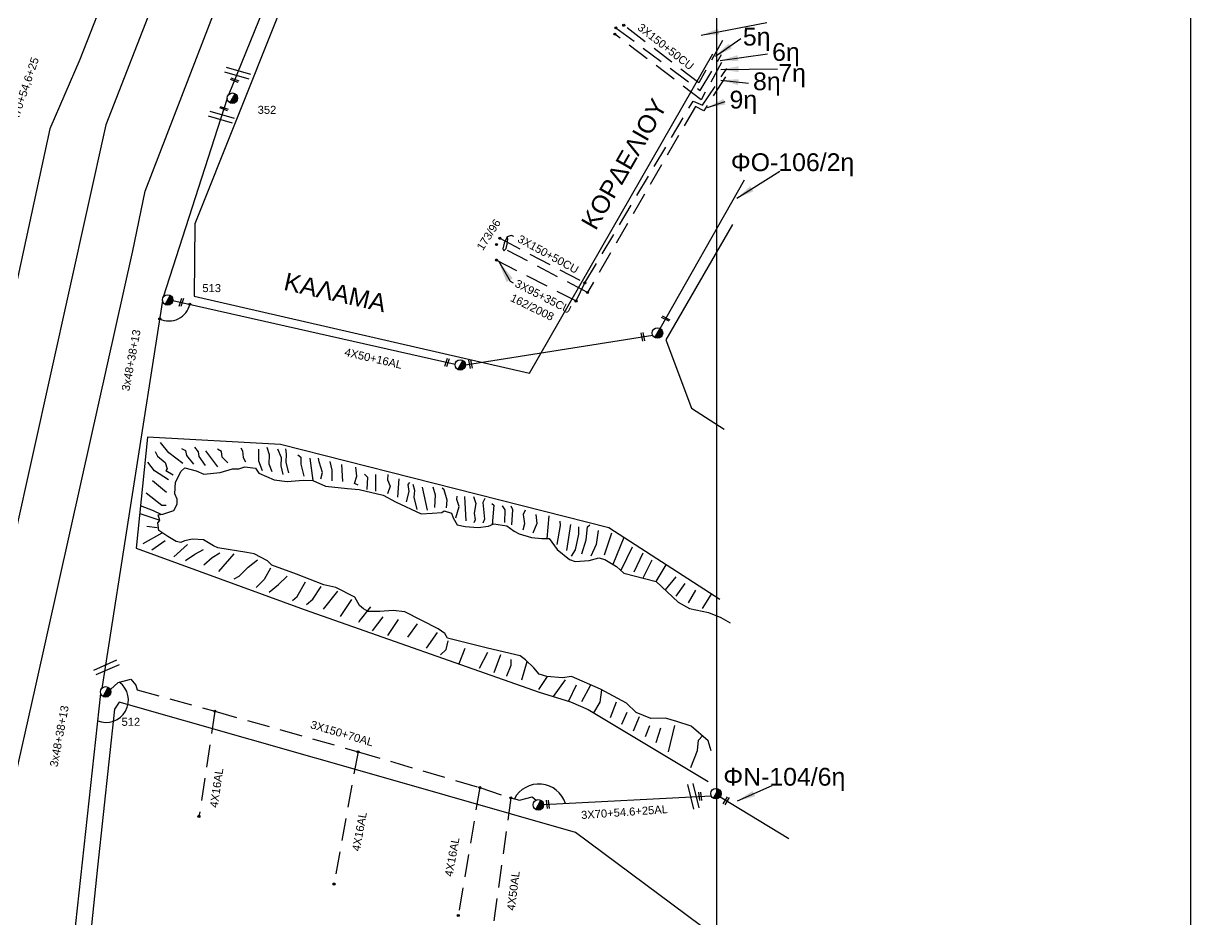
# Model space of a CAD drawing. Header units: millimetres. Extents: x 895 to 1951, y 728 to 1259.
# Drawn here: x 1819.3 to 1950.6, y 1070.1 to 1170.9 of the extents above; entities that cross this region are included whole.
import ezdxf

# ---------------------------------------------------------------- set-up
doc = ezdxf.new("R2010")
doc.units = ezdxf.units.MM
doc.linetypes.add('CENTER', pattern=[50.8, 31.75, -6.35, 6.35, -6.35])
doc.linetypes.add('DASHED', pattern=[19.05, 12.7, -6.35])
for name, color, linetype in [('Άγνωστα', 7, 'Continuous'), ('Γέφυρες Εναέριου Δικτύου', 7, 'Continuous'), ('Γυμνά εναέρια ΧΤ και ΦΟΠ (3Φ)   4x50+16AL', 7, 'Continuous'), ('Επιγραφές - Σχήματα', 7, 'Continuous'), ('Καλώδια ΧΤ   3x150+50CU', 7, 'DASHED'), ('Καλώδια ΧΤ   3x95+35 CU', 7, 'DASHED'), ('Μηχανική τομή', 7, 'Continuous'), ('Στύλος ΦΜ', 7, 'Continuous'), ('Στύλος ΦΜ @ 1', 7, 'Continuous'), ('Συνδέσεις', 7, 'Continuous'), ('Συνεστραμμένα ΧΤ   3x70+54.6+25 AL', 7, 'SYN_LINE'), ('Τομή', 7, 'Continuous'), ('Υπόβαθρο ΔΕΗ', 7, 'Continuous'), ('Υπόγεια καλώδια Δικτύου ΧΤ και Παρ. ΧΤ - 3X150+70 AL', 7, 'DASHED'), ('Υπόγεια καλώδια Παροχών ΧΤ   4x16AL', 7, 'DASHED'), ('Υπόγεια καλώδια Παροχών ΧΤ   4x50AL', 7, 'DASHED')]:
    doc.layers.add(name, color=color, linetype=linetype)
doc.styles.get("Standard").update_dxf_attribs({"font": 'ARIAL.TTF'})
doc.linetypes.add('SYN_LINE', pattern='A,0.5,-0.0001,["/\\/\\/\\/",Standard,S=0.1,R=0,X=0,Y=-0.05],-0.25', length=0.7501)
doc.dimstyles.new('ISO-25', dxfattribs={"dimtxt": 2.5, "dimasz": 2.5, "dimexe": 1.25, "dimexo": 0.625, "dimtad": 1, "dimtxsty": 'Standard', "dimcen": 2.5, "dimadec": 0, "dimazin": 0, "dimtfac": 1, "dimtmove": 0, "dimatfit": 3, "dimfxl": 1, "dimarcsym": 0})

# ---------------------------------------------------------------- blocks, each defined once
blk = doc.blocks.new('ΥΠΑΡΧΩΝ ΤΣΙΜΕΝΤΕΝΙΟΣ ΣΤΥΛΟΣ')
at = {"layer": 'Στύλος ΦΜ'}
blk.add_hatch(color=7, dxfattribs=at).paths.add_polyline_path([(-1.29, -2.28, 0.574793), (2.62, 0, 0.268822), (1.3, 2.27)])
at = {"layer": 'Στύλος ΦΜ', "color": 7}
blk.add_line((-1.29, -2.28), (1.3, 2.27), dxfattribs=at)
blk.add_circle((0, 0), 2.62, dxfattribs=at)
at = {"layer": 'Στύλος ΦΜ', "flags": 4}
for tag, p in [('ΑΡΙΘΜΟΣ', (-4.68, 8.05)), ('ΤΥΠΟΣ', (-4.91, 3.03))]:
    blk.add_attdef(tag, p, '', height=4, dxfattribs=at)
blk = doc.blocks.new('ΜΗΧΑΝΙΚΗ ΤΟΜΗ')
at = {"layer": 'Μηχανική τομή', "ltscale": 40}
for p, q in [((-1.89, 0.78), (1.89, 0.78)), ((1.89, 0), (-1.89, 0))]:
    blk.add_line(p, q, dxfattribs=at)
blk = doc.blocks.new('ΤΟΜΗ')
at = {"layer": 'Τομή', "ltscale": 40}
for p, q in [((-5.68, 0), (5.68, 0)), ((5.68, -2.33), (-5.68, -2.33))]:
    blk.add_line(p, q, dxfattribs=at)
blk = doc.blocks.new('_ΣΥΝΔΕΣΗ')
at = {"layer": 'Συνδέσεις', "linetype": 'SYN_LINE', "ltscale": 40}
blk.add_hatch(color=256, dxfattribs=at).paths.add_polyline_path([(0.5, -0.01, 1), (-0.5, -0.01, 1)])
at = {"layer": 'Συνδέσεις'}
blk.add_circle((0, -0.01), 0.5, dxfattribs=at)

msp = doc.modelspace()

# ---------------------------------------------------------------- linework, layer by layer
at = {"layer": 'Άγνωστα', "color": 173}
msp.add_lwpolyline([(1852.98, 1189.01), (1842.43, 1162.97)], dxfattribs=at)
at = {"layer": 'Άγνωστα', "color": 85}
for points in [[(1842.23, 1162.47), (1835.04, 1140.13)], [(1834.96, 1139.77), (1828.12, 1096.14)]]:
    msp.add_lwpolyline(points, dxfattribs=at)
at = {"layer": 'Άγνωστα', "color": 1}
msp.add_lwpolyline([(1828, 1095.56), (1823.85, 1057.61)], dxfattribs=at)
at = {"layer": 'Γέφυρες Εναέριου Δικτύου'}
for centre, radius, start, end in [((1835.68, 1139.89), 2.42, 244.4465, 347.0801), ((1828.61, 1094.82), 2.51, 247.8774, 53.7596), ((1877.3, 1082.28), 3.11, 17.2408, 152.5049)]:
    msp.add_arc(centre, radius, start, end, dxfattribs=at)
at = {"layer": 'Γυμνά εναέρια ΧΤ και ΦΟΠ (3Φ)   4x50+16AL', "color": 85}
for points in [[(1890.93, 1136.62), (1900.41, 1153.33)], [(1836.13, 1139.78), (1867.86, 1132.61)], [(1869.03, 1132.52), (1890.1, 1135.85)]]:
    msp.add_lwpolyline(points, dxfattribs=at)
at = {"layer": 'Επιγραφές - Σχήματα'}
msp.add_lwpolyline([(897.66, 745.99), (1897.31, 745.99), (1897.31, 1250.94), (897.66, 1250.94)], close=True, dxfattribs=at)
at = {"layer": 'Επιγραφές - Σχήματα', "ltscale": 10}
msp.add_lwpolyline([(1897.31, 745.99), (1950.61, 745.95), (1950.61, 1250.94), (1897.31, 1250.94)], dxfattribs=at)
at = {"layer": 'Επιγραφές - Σχήματα'}
msp.add_lwpolyline([(1874.47, 1146.96), (1874.16, 1147.06), (1873.71, 1146.94), (1873.38, 1146.23), (1873.23, 1145.56), (1873.36, 1145.34), (1873.63, 1145.63), (1873.73, 1146.1), (1873.79, 1146.67), (1873.71, 1146.94)], dxfattribs=at)
at = {"layer": 'Καλώδια ΧΤ   3x150+50CU', "color": 6, "ltscale": 0.2}
msp.add_lwpolyline([(1885.96, 1170.43), (1895.45, 1163.38), (1897.83, 1167.42)], dxfattribs=at)
at = {"layer": 'Καλώδια ΧΤ   3x150+50CU', "color": 133, "ltscale": 0.2}
msp.add_lwpolyline([(1897.94, 1169.01), (1895.29, 1164.24), (1886.83, 1170.72)], dxfattribs=at)
at = {"layer": 'Καλώδια ΧΤ   3x150+50CU', "color": 5, "ltscale": 0.2}
msp.add_lwpolyline([(1897.85, 1166.54), (1895.54, 1162.34), (1885.83, 1169.73)], dxfattribs=at)
at = {"layer": 'Καλώδια ΧΤ   3x150+50CU', "color": 2, "ltscale": 0.2}
msp.add_lwpolyline([(1898.3, 1164.91), (1895.83, 1161.11), (1894.91, 1161.6), (1882.76, 1140.67), (1872.52, 1146.06)], dxfattribs=at)
at = {"layer": 'Καλώδια ΧΤ   3x150+50CU', "color": 27, "ltscale": 0.2}
msp.add_lwpolyline([(1872.9, 1146.76), (1882.47, 1141.74)], dxfattribs=at)
at = {"layer": 'Καλώδια ΧΤ   3x95+35 CU', "color": 27, "ltscale": 0.2}
msp.add_lwpolyline([(1872.53, 1144.32), (1881.47, 1139.71), (1882.47, 1141.74), (1894.64, 1162.2), (1895.7, 1161.73), (1898.44, 1165.86)], dxfattribs=at)
at = {"layer": 'Συνεστραμμένα ΧΤ   3x70+54.6+25 AL', "color": 1, "ltscale": 20}
msp.add_lwpolyline([(1877.82, 1083.07), (1896.67, 1084.06)], dxfattribs=at)
at = {"layer": 'Συνεστραμμένα ΧΤ   3x70+54.6+25 AL', "color": 133, "ltscale": 20}
msp.add_lwpolyline([(1897.68, 1083.95), (1905.41, 1079.24)], dxfattribs=at)
at = {"layer": 'Υπόβαθρο ΔΕΗ'}
for points in [[(1865.87, 1250.57), (1852.81, 1227.42), (1842.17, 1208.89), (1833.03, 1185.73), (1825.65, 1166.86), (1822.28, 1159.09), (1818.69, 1142.41), (1812.08, 1113.18), (1806.75, 1089.52), (1803.82, 1076.77), (1800.9, 1045.89), (1798.04, 1013.34), (1797.29, 983.66), (1793.15, 841.25), (1792.89, 829.83), (1792.25, 806.23), (1791.49, 780.95), (1790.85, 756.12), (1789.11, 734.62)], [(1801.72, 737.15), (1803.82, 780.52), (1804.51, 803.37), (1805.14, 823.66), (1805.57, 841.25), (1809.55, 998.81), (1811.35, 1025.98), (1813.16, 1046.62), (1814.37, 1060.41), (1815.31, 1072.57), (1820.69, 1096.28), (1825.86, 1119.49), (1831.63, 1145.34), (1833.02, 1152.06), (1846, 1185.82), (1857.7, 1216.77), (1880.72, 1250.54)], [(1897, 1227.99), (1880.54, 1239.59), (1880.05, 1239.59), (1873.91, 1229.08), (1864.64, 1213.93), (1854.87, 1189.07), (1847.91, 1171.67), (1838.58, 1148.38), (1838.53, 1140.27), (1876.25, 1131.61), (1896.85, 1167.51)], [(1899.07, 1148.32), (1891.57, 1135.35), (1894.47, 1127.67), (1898.15, 1125.28)], [(1897.64, 1106.13), (1885.16, 1114.19), (1848.23, 1123.56), (1833.27, 1124.38), (1832.01, 1111.92), (1850.89, 1105), (1877.31, 1095.72), (1880.85, 1094.61), (1882.83, 1093.76), (1896.32, 1085.67)], [(1834.15, 1122.79), (1834.38, 1122.24), (1835.24, 1121.56), (1835.48, 1120.84), (1835.34, 1120.66), (1836.15, 1120.15)], [(1837.25, 1121.44), (1835.67, 1122.62), (1834.74, 1123.8)], [(1837.09, 1123.13), (1837.54, 1122.9), (1837.64, 1122.35), (1838.43, 1121.34)], [(1839.81, 1121.2), (1839.07, 1122.22), (1838.99, 1122.76), (1838.59, 1123.26)], [(1839.79, 1122.84), (1841.15, 1121.06)], [(1842.29, 1121.52), (1841.67, 1122.14), (1841.59, 1122.79), (1841.15, 1123.06)], [(1843.77, 1123.21), (1843.96, 1122.86), (1844.03, 1122.11), (1844.3, 1121.62)], [(1845.75, 1123.04), (1845.77, 1121.73), (1846.16, 1120.64)], [(1847.28, 1120.48), (1846.95, 1121.37), (1846.99, 1122.39), (1846.73, 1123.25)], [(1847.89, 1123.1), (1848.29, 1122.12), (1848.26, 1121.18), (1848.51, 1120.19)], [(1849.16, 1120.4), (1848.87, 1121.56), (1848.91, 1122.51), (1848.83, 1123.1)], [(1835.64, 1119.59), (1834.05, 1120.61), (1833.3, 1121.6)], [(1850.19, 1122.39), (1850.52, 1122.15), (1850.5, 1121.34), (1850.85, 1120.02)], [(1851.53, 1122.05), (1851.85, 1119.51)], [(1852.78, 1119.69), (1852.94, 1120.41), (1852.57, 1121.63), (1852.52, 1122.05)], [(1853.78, 1121.67), (1854.02, 1120.67), (1854, 1119.5)], [(1855.11, 1121.33), (1855.19, 1119.41)], [(1896.67, 1089.13), (1896.32, 1090.24), (1894.44, 1091.88), (1892.8, 1092.43), (1891.52, 1092.78), (1889.88, 1092.75), (1888.25, 1093.41), (1887.13, 1094.47), (1884.23, 1096.06), (1880.96, 1097.48), (1879.94, 1097.32), (1878.17, 1097.47), (1877.31, 1097.74), (1876.73, 1098.45), (1875.78, 1099.37), (1875.18, 1099.79), (1871.53, 1100.68), (1867.01, 1101.8), (1866.7, 1102.31), (1865.95, 1102.82), (1862.21, 1104.75), (1860.9, 1104.89), (1859.39, 1104.79), (1858.1, 1104.8), (1857.56, 1105.08), (1857.11, 1105.48), (1856.58, 1106.39), (1854.45, 1107.47), (1853.11, 1107.79), (1850.04, 1108.99), (1847.25, 1110), (1846.76, 1110.47), (1845.25, 1111.28), (1844.45, 1111.44), (1841.17, 1111.95), (1840.68, 1112.19), (1839.58, 1112.86), (1838.35, 1112.94), (1837.44, 1112.75), (1837.02, 1112.55), (1836.51, 1112.67), (1835.56, 1113.23), (1834.54, 1113.9), (1834.43, 1114.77), (1834.67, 1115.03), (1834.46, 1115.66), (1834.99, 1115.73), (1836.23, 1116.14), (1836.59, 1116.87), (1836.61, 1117.42), (1836.34, 1118.01), (1836.41, 1119.32), (1837.06, 1120.58), (1837.47, 1120.95), (1838.75, 1120.6), (1839.59, 1120.23), (1841.46, 1120.43), (1842.83, 1120.83), (1843.56, 1120.85), (1844.23, 1121.07), (1845.41, 1120.89), (1845.8, 1120.36), (1847.5, 1119.6), (1848.97, 1119.39), (1850.77, 1119.55), (1851.85, 1119.51), (1853.3, 1118.9), (1855.77, 1118.64), (1857.07, 1118.5), (1859.79, 1117.86), (1861.17, 1117.14), (1864.04, 1115.77), (1865.28, 1115.85), (1866.37, 1115.94), (1866.63, 1116.11), (1867.47, 1115.85), (1867.66, 1115.33), (1868.09, 1114.53), (1868.99, 1114.33), (1870.45, 1114.22), (1871.62, 1114.37), (1872.23, 1114.63), (1873.68, 1114.43), (1874.53, 1113.84), (1875.06, 1113.53), (1876.47, 1113.11), (1877.63, 1112.98), (1878.46, 1113.01), (1879.34, 1111.77), (1880.73, 1110.63), (1881.38, 1110.41), (1882.94, 1110.52), (1884.03, 1110.82), (1884.73, 1110.63), (1886.03, 1109.83), (1886.84, 1109.09), (1890.49, 1108.16), (1892.96, 1105.82), (1894.24, 1105.12), (1896.39, 1104.68), (1897.77, 1104.12), (1898.8, 1103.53)], [(1856.95, 1118.98), (1856.57, 1119.18), (1856.81, 1119.99), (1856.71, 1121.02)], [(1857.66, 1120.24), (1858.03, 1119.91), (1857.95, 1118.5)], [(1858.97, 1118.33), (1858.95, 1120.21)], [(1860.32, 1120.18), (1860.25, 1119.59), (1860.56, 1118.87), (1860.27, 1118.01)], [(1833.83, 1119.51), (1835.41, 1118.21)], [(1861.44, 1117.63), (1861.59, 1119.7)], [(1862.74, 1119.28), (1862.56, 1119.08), (1862.65, 1118.27), (1862.38, 1117.13)], [(1863.6, 1116.26), (1863.25, 1117.65), (1863.34, 1118.4), (1863.14, 1119.07)], [(1864.17, 1118.77), (1864.71, 1116.18)], [(1865.35, 1118.81), (1865.61, 1117.92), (1865.55, 1116.5)], [(1835.38, 1116.71), (1834.9, 1116.72), (1833.11, 1118.08)], [(1866.92, 1116.44), (1866.97, 1117.31), (1866.65, 1118.48), (1866.42, 1118.67)], [(1867.94, 1115.33), (1868.33, 1116.61), (1868.07, 1117.38), (1868.12, 1117.75)], [(1868.92, 1117.72), (1869.09, 1115)], [(1869.93, 1117.72), (1870.2, 1116.95), (1870.01, 1115.86), (1870.12, 1115.1), (1869.98, 1114.76)], [(1871.21, 1117.49), (1870.98, 1117.04), (1871.18, 1115.19), (1870.98, 1114.71)], [(1834.8, 1115.7), (1833.94, 1116.12), (1832.49, 1116.66)], [(1871.99, 1116.94), (1872.21, 1116.75), (1872.05, 1114.55)], [(1873.17, 1116.68), (1873.18, 1116.67), (1873.46, 1116.24), (1873.43, 1114.78)], [(1874.26, 1114.53), (1874.37, 1116.24), (1874.19, 1116.63)], [(1875.75, 1116.18), (1875.52, 1115.69), (1875.69, 1114.65), (1875.48, 1113.92)], [(1832.4, 1115.8), (1834.66, 1115.05)], [(1876.95, 1115.71), (1877.08, 1114.67), (1876.63, 1113.6)], [(1878.42, 1115.53), (1878.18, 1113)], [(1879.64, 1114.96), (1879.68, 1114.45), (1879.33, 1112.32)], [(1832.79, 1112.45), (1834.93, 1113.64)], [(1833.2, 1114.38), (1834.35, 1114.24)], [(1880.45, 1111.65), (1880.87, 1114.58)], [(1881.75, 1114.32), (1881.76, 1113.49), (1881.36, 1111.73), (1880.93, 1111.01)], [(1882.13, 1111.27), (1882.6, 1112.84), (1882.77, 1114.3), (1883.02, 1114.53)], [(1883.95, 1113.88), (1883.73, 1112.32), (1883.12, 1111.02)], [(1884.68, 1111.17), (1885.49, 1113.63)], [(1833.74, 1111.74), (1835.24, 1112.76)], [(1836.24, 1110.94), (1837.77, 1112.34)], [(1886.86, 1113.1), (1885.61, 1110.09)], [(1837.53, 1110.51), (1838.59, 1111.22), (1839.56, 1111.76)], [(1839.62, 1110.05), (1840.54, 1110.87), (1841.4, 1111.39)], [(1841.28, 1109.27), (1843, 1111.26)], [(1887.78, 1112.04), (1886.51, 1109.39)], [(1888.98, 1111.34), (1887.98, 1109.21)], [(1843, 1108.47), (1843.59, 1108.76), (1844.61, 1109.78), (1845.63, 1110.58)], [(1847.11, 1109.67), (1846.39, 1108.4), (1845.49, 1107.47)], [(1889.98, 1110.56), (1888.99, 1108.54)], [(1890.49, 1108.16), (1891.6, 1110.04)], [(1846.97, 1106.96), (1848, 1107.82), (1848.99, 1108.77)], [(1892.7, 1108.7), (1891.49, 1107.22)], [(1849.59, 1106.04), (1850.09, 1106.47), (1851.04, 1108.13)], [(1851.15, 1105.59), (1851.87, 1106.18), (1852.79, 1107.59)], [(1854.66, 1107.09), (1853.02, 1105.05)], [(1892.75, 1106.5), (1893.75, 1107.94)], [(1894.12, 1105.78), (1894.96, 1107.2)], [(1856.23, 1106.15), (1854.93, 1104.23)], [(1895.71, 1105.11), (1896.72, 1106.73)], [(1857.05, 1103.59), (1857.06, 1103.65), (1858.4, 1105.32)], [(1859.75, 1104.17), (1858.55, 1102.6)], [(1860.29, 1102.1), (1861.5, 1103.9)], [(1862.57, 1101.9), (1863.63, 1103.4)], [(1864.65, 1100.68), (1865.88, 1102.44)], [(1866.21, 1099.92), (1866.85, 1100.5), (1867.08, 1101.48)], [(1868.97, 1100.62), (1868.28, 1098.89)], [(1870.61, 1098.4), (1871.56, 1100.2)], [(1872.99, 1099.9), (1872.24, 1097.88)], [(1873.65, 1097.53), (1873.7, 1097.57), (1874.19, 1098.75), (1874.19, 1099.38)], [(1875.36, 1097.09), (1875.99, 1099.17)], [(1877.28, 1096.03), (1878.27, 1097.46)], [(1878.94, 1095.21), (1880.29, 1097.09)], [(1881.48, 1096.5), (1880.61, 1094.69)], [(1882.11, 1094.67), (1883.15, 1096.53)], [(1883.46, 1093.39), (1884.17, 1094.59), (1884.39, 1095.97)], [(1900.15, 1065.98), (1881.43, 1079.94), (1859.54, 1086.18), (1830.09, 1094.59), (1829.56, 1093.79), (1827.66, 1076.03), (1826.01, 1060.09), (1824.06, 1042.02), (1824.94, 1041.4), (1843.61, 1032.04), (1872.22, 1017.7), (1897.71, 1004.78)], [(1885.34, 1092.87), (1886.04, 1094.64)], [(1887.17, 1093.42), (1886.58, 1092.06)], [(1887.93, 1091.37), (1888.61, 1092.98)], [(1889.3, 1090.72), (1889.76, 1091.95)], [(1890.48, 1090.06), (1891, 1091.69)], [(1892.55, 1091.97), (1891.83, 1089)], [(1894.4, 1087.23), (1895.13, 1089.17), (1895.26, 1090.31), (1895.68, 1090.8)]]:
    msp.add_lwpolyline(points, dxfattribs=at)
at = {"layer": 'Υπόβαθρο ΔΕΗ', "color": 1, "linetype": 'CENTER', "ltscale": 1.5}
msp.add_lwpolyline([(1869.69, 1243.95), (1841.23, 1191.94), (1828.59, 1159.51), (1810, 1075.77), (1804.81, 987.02), (1802.92, 945.34), (1801.11, 897.96), (1799.71, 837.45)], dxfattribs=at)
at = {"layer": 'Υπόγεια καλώδια Δικτύου ΧΤ και Παρ. ΧΤ - 3X150+70 AL', "color": 1, "ltscale": 0.2}
msp.add_lwpolyline([(1829.09, 1096), (1829.96, 1096.81), (1831.39, 1097.17), (1831.97, 1096.52), (1832.09, 1095.97), (1840.84, 1093.57), (1856.95, 1089.02), (1870.64, 1084.98), (1874.14, 1083.82), (1875.11, 1083.55), (1876.53, 1083.95), (1876.98, 1083.57)], dxfattribs=at)
at = {"layer": 'Υπόγεια καλώδια Παροχών ΧΤ   4x16AL', "color": 1, "ltscale": 0.2}
for points in [[(1840.84, 1093.57), (1839.06, 1081.75)], [(1856.95, 1089.02), (1854.25, 1074.14)], [(1870.64, 1084.98), (1868.23, 1070.61)]]:
    msp.add_lwpolyline(points, dxfattribs=at)
at = {"layer": 'Υπόγεια καλώδια Παροχών ΧΤ   4x50AL', "color": 1, "ltscale": 0.2}
msp.add_lwpolyline([(1874.14, 1083.82), (1871.63, 1065.7)], dxfattribs=at)

# ---------------------------------------------------------------- block references
at = {"layer": 'Μηχανική τομή'}
for p, xscale, yscale, zscale, rotation in [((1843.04, 1164.46), 0.2500000000000171, 0.2500000000000171, 0.2500000000000171, 340.3470821524027), ((1841.84, 1161.26), 0.250000000000017, 0.250000000000017, 0.250000000000017, 340.3470821524027), ((1836.99, 1139.59), 0.2499999999999318, 0.2499999999999318, 0.2499999999999318, 251.7857166679178), ((1891.51, 1137.64), 0.2499999999999978, 0.2499999999999978, 0.2499999999999978, 332.8874340669231), ((1888.88, 1135.66), 0.2499999999999441, 0.2499999999999441, 0.2499999999999441, 280.8933146785557), ((1866.86, 1132.83), 0.2499999999999318, 0.2499999999999318, 0.2499999999999318, 251.7857166679178), ((1869.51, 1132.59), 0.2499999999999441, 0.2499999999999441, 0.2499999999999441, 280.8933146785557), ((1878.21, 1083.09), 0.2499999999999495, 0.2499999999999495, 0.2499999999999495, 277.4817200715404), ((1895.34, 1083.99), 0.2499999999999495, 0.2499999999999495, 0.2499999999999495, 277.4817200715404), ((1898.28, 1083.55), 0.2499999999999446, 0.2499999999999446, 0.2499999999999446, 238.4610376190085)]:
    msp.add_blockref('ΜΗΧΑΝΙΚΗ ΤΟΜΗ', p, dxfattribs=dict(at, xscale=xscale, yscale=yscale, zscale=zscale, rotation=rotation))
at = {"layer": 'Στύλος ΦΜ @ 1', "ltscale": 40}
ref = msp.add_blockref('ΥΠΑΡΧΩΝ ΤΣΙΜΕΝΤΕΝΙΟΣ ΣΤΥΛΟΣ', (1842.82, 1162.52), dxfattribs=dict(at, xscale=0.2249999999999091, yscale=0.2249999999999091, zscale=0.2249999999999091))
ref.add_attrib('ΤΥΠΟΣ', '352', (1845.66, 1160.76), dxfattribs={"layer": 'Στύλος ΦΜ', "height": 0.9, "flags": 4})
ref = msp.add_blockref('ΥΠΑΡΧΩΝ ΤΣΙΜΕΝΤΕΝΙΟΣ ΣΤΥΛΟΣ', (1835.54, 1139.83), dxfattribs=dict(at, xscale=0.2249999999999091, yscale=0.2249999999999091, zscale=0.2249999999999091))
ref.add_attrib('ΤΥΠΟΣ', '513', (1839.44, 1140.71), dxfattribs={"layer": 'Στύλος ΦΜ', "height": 0.9, "flags": 4})
at = {"layer": 'Στύλος ΦΜ @ 1', "ltscale": 40, "xscale": 0.2249999999999091, "yscale": 0.2249999999999091, "zscale": 0.2249999999999091}
for p in [(1890.63, 1136.11), (1868.45, 1132.52), (1897.21, 1084.3), (1877.23, 1083.04)]:
    msp.add_blockref('ΥΠΑΡΧΩΝ ΤΣΙΜΕΝΤΕΝΙΟΣ ΣΤΥΛΟΣ', p, dxfattribs=at)
at = {"layer": 'Στύλος ΦΜ @ 1', "ltscale": 40}
ref = msp.add_blockref('ΥΠΑΡΧΩΝ ΤΣΙΜΕΝΤΕΝΙΟΣ ΣΤΥΛΟΣ', (1828.56, 1095.75), dxfattribs=dict(at, xscale=0.2249999999999091, yscale=0.2249999999999091, zscale=0.2249999999999091))
ref.add_attrib('ΤΥΠΟΣ', '512', (1830.35, 1091.93), dxfattribs={"layer": 'Στύλος ΦΜ', "height": 0.9, "flags": 4})
at = {"layer": 'Συνδέσεις', "xscale": 0.2249999999999091, "yscale": 0.2249999999999091, "zscale": 0.2249999999999091}
for p in [(1885.96, 1170.43), (1886.83, 1170.72), (1885.83, 1169.73), (1872.9, 1146.76), (1872.52, 1146.06), (1872.53, 1144.32), (1882.47, 1141.74), (1881.47, 1139.71), (1882.76, 1140.67), (1838.04, 1139.35), (1834.64, 1137.71), (1840.84, 1093.57), (1856.95, 1089.02), (1870.64, 1084.98), (1874.14, 1083.82), (1839.06, 1081.75), (1854.25, 1074.14), (1868.23, 1070.61)]:
    msp.add_blockref('_ΣΥΝΔΕΣΗ', p, dxfattribs=at)
at = {"layer": 'Τομή'}
for p, xscale, yscale, zscale, rotation in [((1843.5, 1165.62), 0.2499999999998069, 0.2499999999998069, 0.2499999999998069, 344.2978351391865), ((1841.64, 1160.66), 0.2499999999998069, 0.2499999999998069, 0.2499999999998069, 344.2978351391865), ((1828.53, 1098.77), 0.2499999999997884, 0.2499999999997884, 0.2499999999997884, 23.38946999091938), ((1894.39, 1083.94), 0.2499999999998029, 0.2499999999998029, 0.2499999999998029, 103.6572528438032)]:
    msp.add_blockref('ΤΟΜΗ', p, dxfattribs=dict(at, xscale=xscale, yscale=yscale, zscale=zscale, rotation=rotation))

# ---------------------------------------------------------------- texts
at = {"layer": 'Γυμνά εναέρια ΧΤ και ΦΟΠ (3Φ)   4x50+16AL', "color": 7, "insert": (1855.57, 1134.44), "char_height": 0.9, "width": 84.1859, "attachment_point": 1, "rotation": 346.9231}
msp.add_mtext('4X50+16AL', dxfattribs=at)
at = {"layer": 'Επιγραφές - Σχήματα', "color": 7, "char_height": 2, "width": 84.1859, "attachment_point": 1}
for s, insert in [('5η', (1900.24, 1170.44)), ('6η', (1903.53, 1168.72)), ('7η', (1904.22, 1166.36)), ('8η', (1901.38, 1165.42)), ('9η', (1898.74, 1163.36)), ('ΦΟ-106/2η', (1898.89, 1156.32)), ('ΦΝ-104/6η', (1898.04, 1087.2))]:
    msp.add_mtext(s, dxfattribs=dict(at, insert=insert))
for s, insert, rotation in [('ΚΟΡΔΕΛΙΟΥ', (1881.94, 1148.54), 60.1263), ('ΚΑΛΑΜΑ', (1848.92, 1142.94), 347.3283)]:
    msp.add_mtext(s, dxfattribs=dict(at, insert=insert, rotation=rotation))
at = {"layer": 'Καλώδια ΧΤ   3x150+50CU', "color": 7, "char_height": 0.9, "width": 84.1859, "attachment_point": 1}
for s, insert, rotation in [('3X150+50CU', (1888.86, 1171.01), 321.9137), ('3Χ70+54,6+25', (1817.57, 1159.41), 71.2629), ('173/96', (1870.23, 1145.79), 57.401), ('3X150+50CU', (1875.24, 1147.2), 331.0717), ('162/2008', (1874.39, 1140.56), 333.9503), ('3x48+38+13', (1830.34, 1129.69), 79.5098), ('3x48+38+13', (1822.26, 1087.41), 79.5098)]:
    msp.add_mtext(s, dxfattribs=dict(at, insert=insert, rotation=rotation))
at = {"layer": 'Καλώδια ΧΤ   3x95+35 CU', "color": 7, "insert": (1874.91, 1142.18), "char_height": 0.9, "width": 84.1859, "attachment_point": 1, "rotation": 332.9673}
msp.add_mtext('3X95+35CU', dxfattribs=at)
at = {"layer": 'Συνεστραμμένα ΧΤ   3x70+54.6+25 AL', "color": 7, "insert": (1882.01, 1082.34), "char_height": 0.9, "width": 84.1859, "attachment_point": 1, "rotation": 3.9688}
msp.add_mtext('3X70+54.6+25AL', dxfattribs=at)
at = {"layer": 'Υπόγεια καλώδια Δικτύου ΧΤ και Παρ. ΧΤ - 3X150+70 AL', "color": 7, "insert": (1851.78, 1092.55), "char_height": 0.9, "width": 84.1859, "attachment_point": 1, "rotation": 343.4504}
msp.add_mtext('3X150+70AL', dxfattribs=at)
at = {"layer": 'Υπόγεια καλώδια Παροχών ΧΤ   4x16AL', "color": 7, "char_height": 0.9, "width": 84.1859, "attachment_point": 1}
for insert, rotation in [((1840.26, 1082.8), 81.587), ((1856.26, 1077.93), 79.6131), ((1866.68, 1075.07), 79.6131)]:
    msp.add_mtext('4X16AL', dxfattribs=dict(at, insert=insert, rotation=rotation))
at = {"layer": 'Υπόγεια καλώδια Παροχών ΧΤ   4x50AL', "color": 7, "insert": (1873.68, 1071.22), "char_height": 0.9, "width": 84.1859, "attachment_point": 1, "rotation": 82.6442}
msp.add_mtext('4X50AL', dxfattribs=at)

# ---------------------------------------------------------------- leaders
at = {"layer": 'Επιγραφές - Σχήματα', "ltscale": 40}
for points in [[(1895.54, 1169.62), (1902.94, 1171.03)], [(1897.17, 1167.23), (1900, 1169.24)], [(1897.7, 1166.75), (1903.02, 1167.51)], [(1897.75, 1165.75), (1904.12, 1165.84)], [(1897.75, 1164.54), (1900.86, 1164.21)], [(1896.26, 1161.47), (1898.23, 1162.15)], [(1899.56, 1151.26), (1904.4, 1154.32)], [(1899.64, 1083.5), (1903.55, 1085.2)]]:
    msp.add_leader(points, dimstyle='ISO-25', override={"dimasz": 2, "dimtad": 0}, dxfattribs=at)
at = {"layer": 'Επιγραφές - Σχήματα'}
msp.add_leader([(1872.74, 1144.21), (1874.08, 1141.93), (1874.41, 1141.77)], dimstyle='ISO-25', override={"dimgap": 0.625, "dimtad": 0}, dxfattribs=at)

doc.saveas('drawing.dxf')
